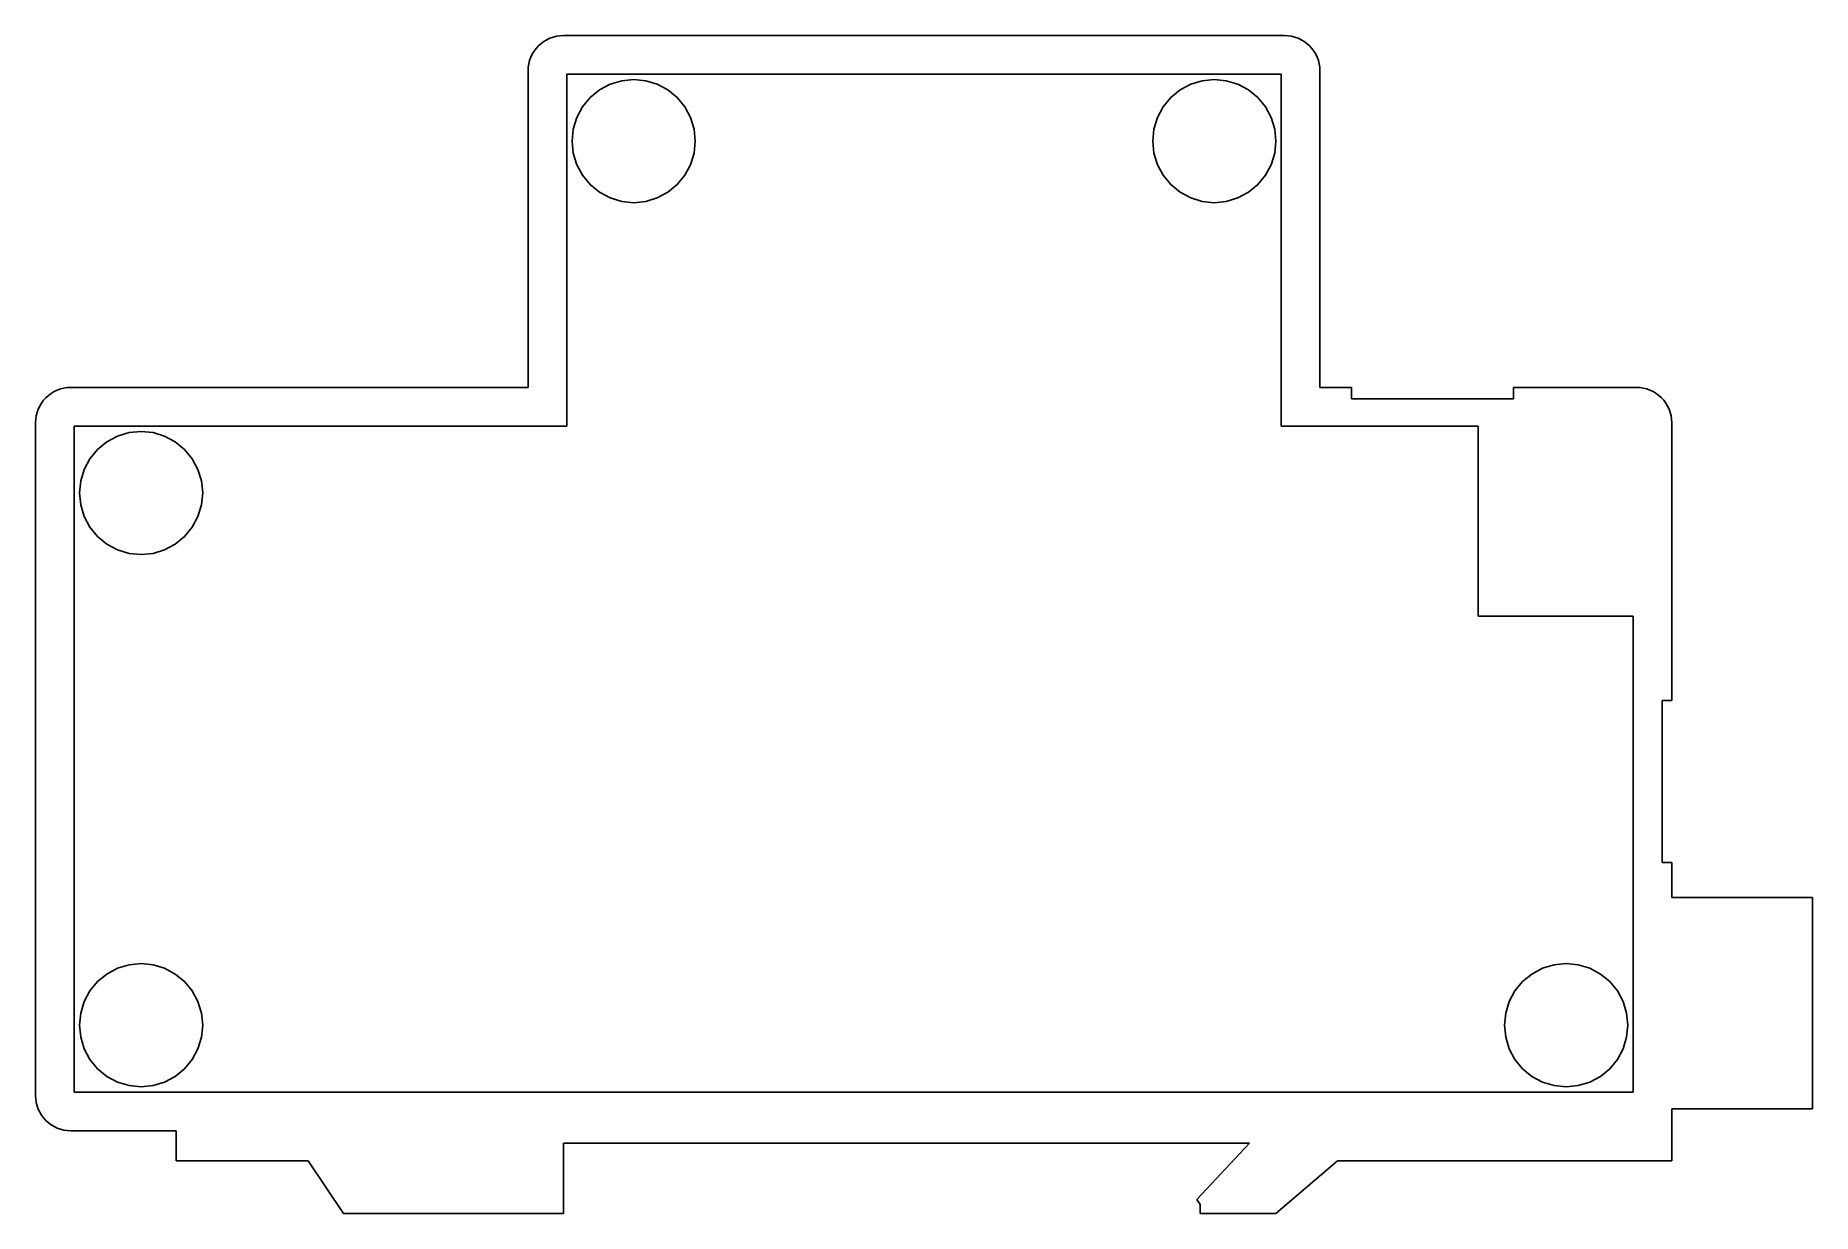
# Model space of a CAD drawing. Header units: metres. Extents: x -8 to 93, y -4 to 63.
import ezdxf

# ---------------------------------------------------------------- set-up
doc = ezdxf.new("R2010")
doc.units = ezdxf.units.M

msp = doc.modelspace()

# ---------------------------------------------------------------- linework, layer by layer
for p, q in [((20.8889, 62.6629), (20.7312, 62.546)), ((21.0572, 62.7638), (20.8889, 62.6629)), ((21.2346, 62.8478), (21.0572, 62.7638)), ((21.4194, 62.9139), (21.2346, 62.8478)), ((21.6098, 62.9616), (21.4194, 62.9139)), ((21.804, 62.9904), (21.6098, 62.9616)), ((22, 63), (21.804, 62.9904)), ((63, 63), (22, 63)), ((63.196, 62.9904), (63, 63)), ((63.3902, 62.9616), (63.196, 62.9904)), ((63.5806, 62.9139), (63.3902, 62.9616)), ((63.7654, 62.8478), (63.5806, 62.9139)), ((63.9428, 62.7638), (63.7654, 62.8478)), ((64.1111, 62.6629), (63.9428, 62.7638)), ((64.2688, 62.546), (64.1111, 62.6629)), ((20.1522, 61.7654), (20.0861, 61.5806)), ((20.2362, 61.9428), (20.1522, 61.7654)), ((20.3371, 62.1111), (20.2362, 61.9428)), ((20.454, 62.2688), (20.3371, 62.1111)), ((20.5858, 62.4142), (20.454, 62.2688)), ((20.7312, 62.546), (20.5858, 62.4142)), ((64.4142, 62.4142), (64.2688, 62.546)), ((64.546, 62.2688), (64.4142, 62.4142)), ((64.6629, 62.1111), (64.546, 62.2688)), ((64.7638, 61.9428), (64.6629, 62.1111)), ((64.8478, 61.7654), (64.7638, 61.9428)), ((64.9139, 61.5806), (64.8478, 61.7654)), ((20.0096, 61.196), (20, 61)), ((20, 61), (20, 43.049)), ((20.0384, 61.3902), (20.0096, 61.196)), ((20.0861, 61.5806), (20.0384, 61.3902)), ((22.2, 40.8), (22.2, 60.8)), ((22.2, 60.8), (62.8, 60.8)), ((62.8, 60.8), (62.8, 40.8)), ((64.9616, 61.3902), (64.9139, 61.5806)), ((64.9904, 61.196), (64.9616, 61.3902)), ((65, 61), (64.9904, 61.196)), ((65, 43.049), (65, 61)), ((24.0555, 59.9101), (23.5251, 59.4749)), ((24.6606, 60.2336), (24.0555, 59.9101)), ((25.3172, 60.4327), (24.6606, 60.2336)), ((26, 60.5), (25.3172, 60.4327)), ((26.6828, 60.4327), (26, 60.5)), ((27.3394, 60.2336), (26.6828, 60.4327)), ((27.9445, 59.9101), (27.3394, 60.2336)), ((28.4749, 59.4749), (27.9445, 59.9101)), ((57.0555, 59.9101), (56.5251, 59.4749)), ((57.6606, 60.2336), (57.0555, 59.9101)), ((58.3172, 60.4327), (57.6606, 60.2336)), ((59, 60.5), (58.3172, 60.4327)), ((59.6828, 60.4327), (59, 60.5)), ((60.3394, 60.2336), (59.6828, 60.4327)), ((60.9445, 59.9101), (60.3394, 60.2336)), ((61.4749, 59.4749), (60.9445, 59.9101)), ((23.0899, 58.9445), (22.7664, 58.3394)), ((23.5251, 59.4749), (23.0899, 58.9445)), ((28.9101, 58.9445), (28.4749, 59.4749)), ((29.2336, 58.3394), (28.9101, 58.9445)), ((56.0899, 58.9445), (55.7664, 58.3394)), ((56.5251, 59.4749), (56.0899, 58.9445)), ((61.9101, 58.9445), (61.4749, 59.4749)), ((62.2336, 58.3394), (61.9101, 58.9445)), ((22.5673, 57.6828), (22.5, 57)), ((22.7664, 58.3394), (22.5673, 57.6828)), ((29.4327, 57.6828), (29.2336, 58.3394)), ((29.5, 57), (29.4327, 57.6828)), ((55.5673, 57.6828), (55.5, 57)), ((55.7664, 58.3394), (55.5673, 57.6828)), ((62.4327, 57.6828), (62.2336, 58.3394)), ((62.5, 57), (62.4327, 57.6828)), ((22.5, 57), (22.5673, 56.3172)), ((29.4327, 56.3172), (29.5, 57)), ((55.5, 57), (55.5673, 56.3172)), ((62.4327, 56.3172), (62.5, 57)), ((22.5673, 56.3172), (22.7664, 55.6606)), ((22.7664, 55.6606), (23.0899, 55.0555)), ((28.9101, 55.0555), (29.2336, 55.6606)), ((29.2336, 55.6606), (29.4327, 56.3172)), ((55.5673, 56.3172), (55.7664, 55.6606)), ((55.7664, 55.6606), (56.0899, 55.0555)), ((61.9101, 55.0555), (62.2336, 55.6606)), ((62.2336, 55.6606), (62.4327, 56.3172)), ((23.0899, 55.0555), (23.5251, 54.5251)), ((28.4749, 54.5251), (28.9101, 55.0555)), ((56.0899, 55.0555), (56.5251, 54.5251)), ((61.4749, 54.5251), (61.9101, 55.0555)), ((23.5251, 54.5251), (24.0555, 54.0899)), ((24.0555, 54.0899), (24.6606, 53.7664)), ((24.6606, 53.7664), (25.3172, 53.5673)), ((25.3172, 53.5673), (26, 53.5)), ((26, 53.5), (26.6828, 53.5673)), ((26.6828, 53.5673), (27.3394, 53.7664)), ((27.3394, 53.7664), (27.9445, 54.0899)), ((27.9445, 54.0899), (28.4749, 54.5251)), ((56.5251, 54.5251), (57.0555, 54.0899)), ((57.0555, 54.0899), (57.6606, 53.7664)), ((57.6606, 53.7664), (58.3172, 53.5673)), ((58.3172, 53.5673), (59, 53.5)), ((59, 53.5), (59.6828, 53.5673)), ((59.6828, 53.5673), (60.3394, 53.7664)), ((60.3394, 53.7664), (60.9445, 54.0899)), ((60.9445, 54.0899), (61.4749, 54.5251)), ((-7.26878, 42.546), (-7.41422, 42.4142)), ((-7.11115, 42.6629), (-7.26878, 42.546)), ((-6.94279, 42.7638), (-7.11115, 42.6629)), ((-6.76537, 42.8478), (-6.94279, 42.7638)), ((-6.58057, 42.9139), (-6.76537, 42.8478)), ((-6.39018, 42.9616), (-6.58057, 42.9139)), ((-6.19603, 42.9904), (-6.39018, 42.9616)), ((-6, 43), (-6.19603, 42.9904)), ((19.951, 43), (-6, 43)), ((19.9977, 43.0023), (19.951, 43)), ((20, 43.049), (19.9977, 43.0023)), ((65.0023, 43.0023), (65, 43.049)), ((65.049, 43), (65.0023, 43.0023)), ((66.8, 43), (65.049, 43)), ((66.8, 42.35), (66.8, 43)), ((83, 43), (76, 43)), ((76, 43), (76, 42.35)), ((83.196, 42.9904), (83, 43)), ((83.3902, 42.9616), (83.196, 42.9904)), ((83.5806, 42.9139), (83.3902, 42.9616)), ((83.7654, 42.8478), (83.5806, 42.9139)), ((83.9428, 42.7638), (83.7654, 42.8478)), ((84.1111, 42.6629), (83.9428, 42.7638)), ((84.2688, 42.546), (84.1111, 42.6629)), ((84.4142, 42.4142), (84.2688, 42.546)), ((-7.91388, 41.5806), (-7.96156, 41.3902)), ((-7.84776, 41.7654), (-7.91388, 41.5806)), ((-7.76384, 41.9428), (-7.84776, 41.7654)), ((-7.66293, 42.1111), (-7.76384, 41.9428)), ((-7.54602, 42.2688), (-7.66293, 42.1111)), ((-7.41422, 42.4142), (-7.54602, 42.2688)), ((76, 42.35), (66.8, 42.35)), ((84.546, 42.2688), (84.4142, 42.4142)), ((84.6629, 42.1111), (84.546, 42.2688)), ((84.7638, 41.9428), (84.6629, 42.1111)), ((84.8478, 41.7654), (84.7638, 41.9428)), ((84.9139, 41.5806), (84.8478, 41.7654)), ((84.9616, 41.3902), (84.9139, 41.5806)), ((-7.99037, 41.196), (-8, 41)), ((-8, 41), (-8, 2.75)), ((-7.96156, 41.3902), (-7.99037, 41.196)), ((-5.8, 2.95), (-5.8, 40.8)), ((-5.8, 40.8), (22.2, 40.8)), ((-2.68282, 40.4327), (-3.33939, 40.2336)), ((-2, 40.5), (-2.68282, 40.4327)), ((-1.31718, 40.4327), (-2, 40.5)), ((-0.660607, 40.2336), (-1.31718, 40.4327)), ((62.8, 40.8), (74, 40.8)), ((74, 40.8), (74, 30)), ((84.9904, 41.196), (84.9616, 41.3902)), ((85, 41), (84.9904, 41.196)), ((85, 25.2), (85, 41)), ((-4.47487, 39.4749), (-4.91014, 38.9445)), ((-3.9445, 39.9101), (-4.47487, 39.4749)), ((-3.33939, 40.2336), (-3.9445, 39.9101)), ((-0.055504, 39.9101), (-0.660607, 40.2336)), ((0.474874, 39.4749), (-0.055504, 39.9101)), ((0.910143, 38.9445), (0.474874, 39.4749)), ((-4.91014, 38.9445), (-5.23358, 38.3394)), ((1.23358, 38.3394), (0.910143, 38.9445)), ((-5.43275, 37.6828), (-5.5, 37)), ((-5.23358, 38.3394), (-5.43275, 37.6828)), ((1.43275, 37.6828), (1.23358, 38.3394)), ((1.5, 37), (1.43275, 37.6828)), ((-5.5, 37), (-5.43275, 36.3172)), ((1.43275, 36.3172), (1.5, 37)), ((-5.43275, 36.3172), (-5.23358, 35.6606)), ((-5.23358, 35.6606), (-4.91014, 35.0555)), ((0.910143, 35.0555), (1.23358, 35.6606)), ((1.23358, 35.6606), (1.43275, 36.3172)), ((-4.91014, 35.0555), (-4.47487, 34.5251)), ((-4.47487, 34.5251), (-3.9445, 34.0899)), ((-0.055504, 34.0899), (0.474874, 34.5251)), ((0.474874, 34.5251), (0.910143, 35.0555)), ((-3.9445, 34.0899), (-3.33939, 33.7664)), ((-3.33939, 33.7664), (-2.68282, 33.5673)), ((-2.68282, 33.5673), (-2, 33.5)), ((-2, 33.5), (-1.31718, 33.5673)), ((-1.31718, 33.5673), (-0.660607, 33.7664)), ((-0.660607, 33.7664), (-0.055504, 34.0899)), ((74, 30), (82.8, 30)), ((82.8, 30), (82.8, 2.95)), ((84.45, 16), (84.45, 25.2)), ((84.45, 25.2), (85, 25.2)), ((85, 16), (84.45, 16)), ((85, 14), (85, 16)), ((93, 14), (85, 14)), ((93, 2), (93, 14)), ((-2.68282, 10.1827), (-3.33939, 9.98358)), ((-2, 10.25), (-2.68282, 10.1827)), ((-1.31718, 10.1827), (-2, 10.25)), ((-0.660607, 9.98358), (-1.31718, 10.1827)), ((78.3172, 10.1827), (77.6606, 9.98358)), ((79, 10.25), (78.3172, 10.1827)), ((79.6828, 10.1827), (79, 10.25)), ((80.3394, 9.98358), (79.6828, 10.1827)), ((-4.47487, 9.22487), (-4.91014, 8.6945)), ((-3.9445, 9.66014), (-4.47487, 9.22487)), ((-3.33939, 9.98358), (-3.9445, 9.66014)), ((-0.055504, 9.66014), (-0.660607, 9.98358)), ((0.474874, 9.22487), (-0.055504, 9.66014)), ((0.910143, 8.6945), (0.474874, 9.22487)), ((76.5251, 9.22487), (76.0899, 8.6945)), ((77.0555, 9.66014), (76.5251, 9.22487)), ((77.6606, 9.98358), (77.0555, 9.66014)), ((80.9445, 9.66014), (80.3394, 9.98358)), ((81.4749, 9.22487), (80.9445, 9.66014)), ((81.9101, 8.6945), (81.4749, 9.22487)), ((-5.23358, 8.08939), (-5.43275, 7.43282)), ((-4.91014, 8.6945), (-5.23358, 8.08939)), ((1.23358, 8.08939), (0.910143, 8.6945)), ((1.43275, 7.43282), (1.23358, 8.08939)), ((75.7664, 8.08939), (75.5673, 7.43282)), ((76.0899, 8.6945), (75.7664, 8.08939)), ((82.2336, 8.08939), (81.9101, 8.6945)), ((82.4327, 7.43282), (82.2336, 8.08939)), ((-5.43275, 7.43282), (-5.5, 6.75)), ((1.5, 6.75), (1.43275, 7.43282)), ((75.5673, 7.43282), (75.5, 6.75)), ((82.5, 6.75), (82.4327, 7.43282)), ((-5.5, 6.75), (-5.43275, 6.06718)), ((-5.43275, 6.06718), (-5.23358, 5.41061)), ((1.23358, 5.41061), (1.43275, 6.06718)), ((1.43275, 6.06718), (1.5, 6.75)), ((75.5, 6.75), (75.5673, 6.06718)), ((75.5673, 6.06718), (75.7664, 5.41061)), ((82.2336, 5.41061), (82.4327, 6.06718)), ((82.4327, 6.06718), (82.5, 6.75)), ((-5.23358, 5.41061), (-4.91014, 4.8055)), ((0.910143, 4.8055), (1.23358, 5.41061)), ((75.7664, 5.41061), (76.0899, 4.8055)), ((81.9101, 4.8055), (82.2336, 5.41061)), ((-4.91014, 4.8055), (-4.47487, 4.27513)), ((-4.47487, 4.27513), (-3.9445, 3.83986)), ((-0.055504, 3.83986), (0.474874, 4.27513)), ((0.474874, 4.27513), (0.910143, 4.8055)), ((76.0899, 4.8055), (76.5251, 4.27513)), ((76.5251, 4.27513), (77.0555, 3.83986)), ((80.9445, 3.83986), (81.4749, 4.27513)), ((81.4749, 4.27513), (81.9101, 4.8055)), ((-3.9445, 3.83986), (-3.33939, 3.51642)), ((-3.33939, 3.51642), (-2.68282, 3.31725)), ((-2.68282, 3.31725), (-2, 3.25)), ((-2, 3.25), (-1.31718, 3.31725)), ((-1.31718, 3.31725), (-0.660607, 3.51642)), ((-0.660607, 3.51642), (-0.055504, 3.83986)), ((77.0555, 3.83986), (77.6606, 3.51642)), ((77.6606, 3.51642), (78.3172, 3.31725)), ((78.3172, 3.31725), (79, 3.25)), ((79, 3.25), (79.6828, 3.31725)), ((79.6828, 3.31725), (80.3394, 3.51642)), ((80.3394, 3.51642), (80.9445, 3.83986)), ((-8, 2.75), (-7.99037, 2.55397)), ((-7.99037, 2.55397), (-7.96156, 2.35982)), ((-7.96156, 2.35982), (-7.91388, 2.16943)), ((-7.91388, 2.16943), (-7.84776, 1.98463)), ((82.8, 2.95), (-5.8, 2.95)), ((-7.84776, 1.98463), (-7.76384, 1.80721)), ((-7.76384, 1.80721), (-7.66293, 1.63885)), ((-7.66293, 1.63885), (-7.54602, 1.48122)), ((-7.54602, 1.48122), (-7.41422, 1.33578)), ((-7.41422, 1.33578), (-7.26878, 1.20398)), ((-7.26878, 1.20398), (-7.11115, 1.08707)), ((-7.11115, 1.08707), (-6.94279, 0.98616)), ((85, -0.95), (85, 2)), ((85, 2), (93, 2)), ((-6.94279, 0.98616), (-6.76537, 0.902237)), ((-6.76537, 0.902237), (-6.58057, 0.836121)), ((-6.58057, 0.836121), (-6.39018, 0.788437)), ((-6.39018, 0.788437), (-6.19603, 0.759628)), ((-6.19603, 0.759628), (-6, 0.75)), ((-6, 0.75), (0, 0.75)), ((0, 0.75), (0, -0.95)), ((22, -3.95), (22, 0.05)), ((22, 0.05), (61, 0.05)), ((61, 0.05), (58, -3.15)), ((0, -0.95), (7.5, -0.95)), ((7.5, -0.95), (9.5, -3.95)), ((62.5, -3.95), (66, -0.95)), ((66, -0.95), (85, -0.95)), ((9.5, -3.95), (22, -3.95)), ((58, -3.15), (58.2, -3.45)), ((58.2, -3.45), (58.2, -3.95)), ((58.2, -3.95), (62.5, -3.95))]:
    msp.add_line(p, q)

doc.saveas('drawing.dxf')
